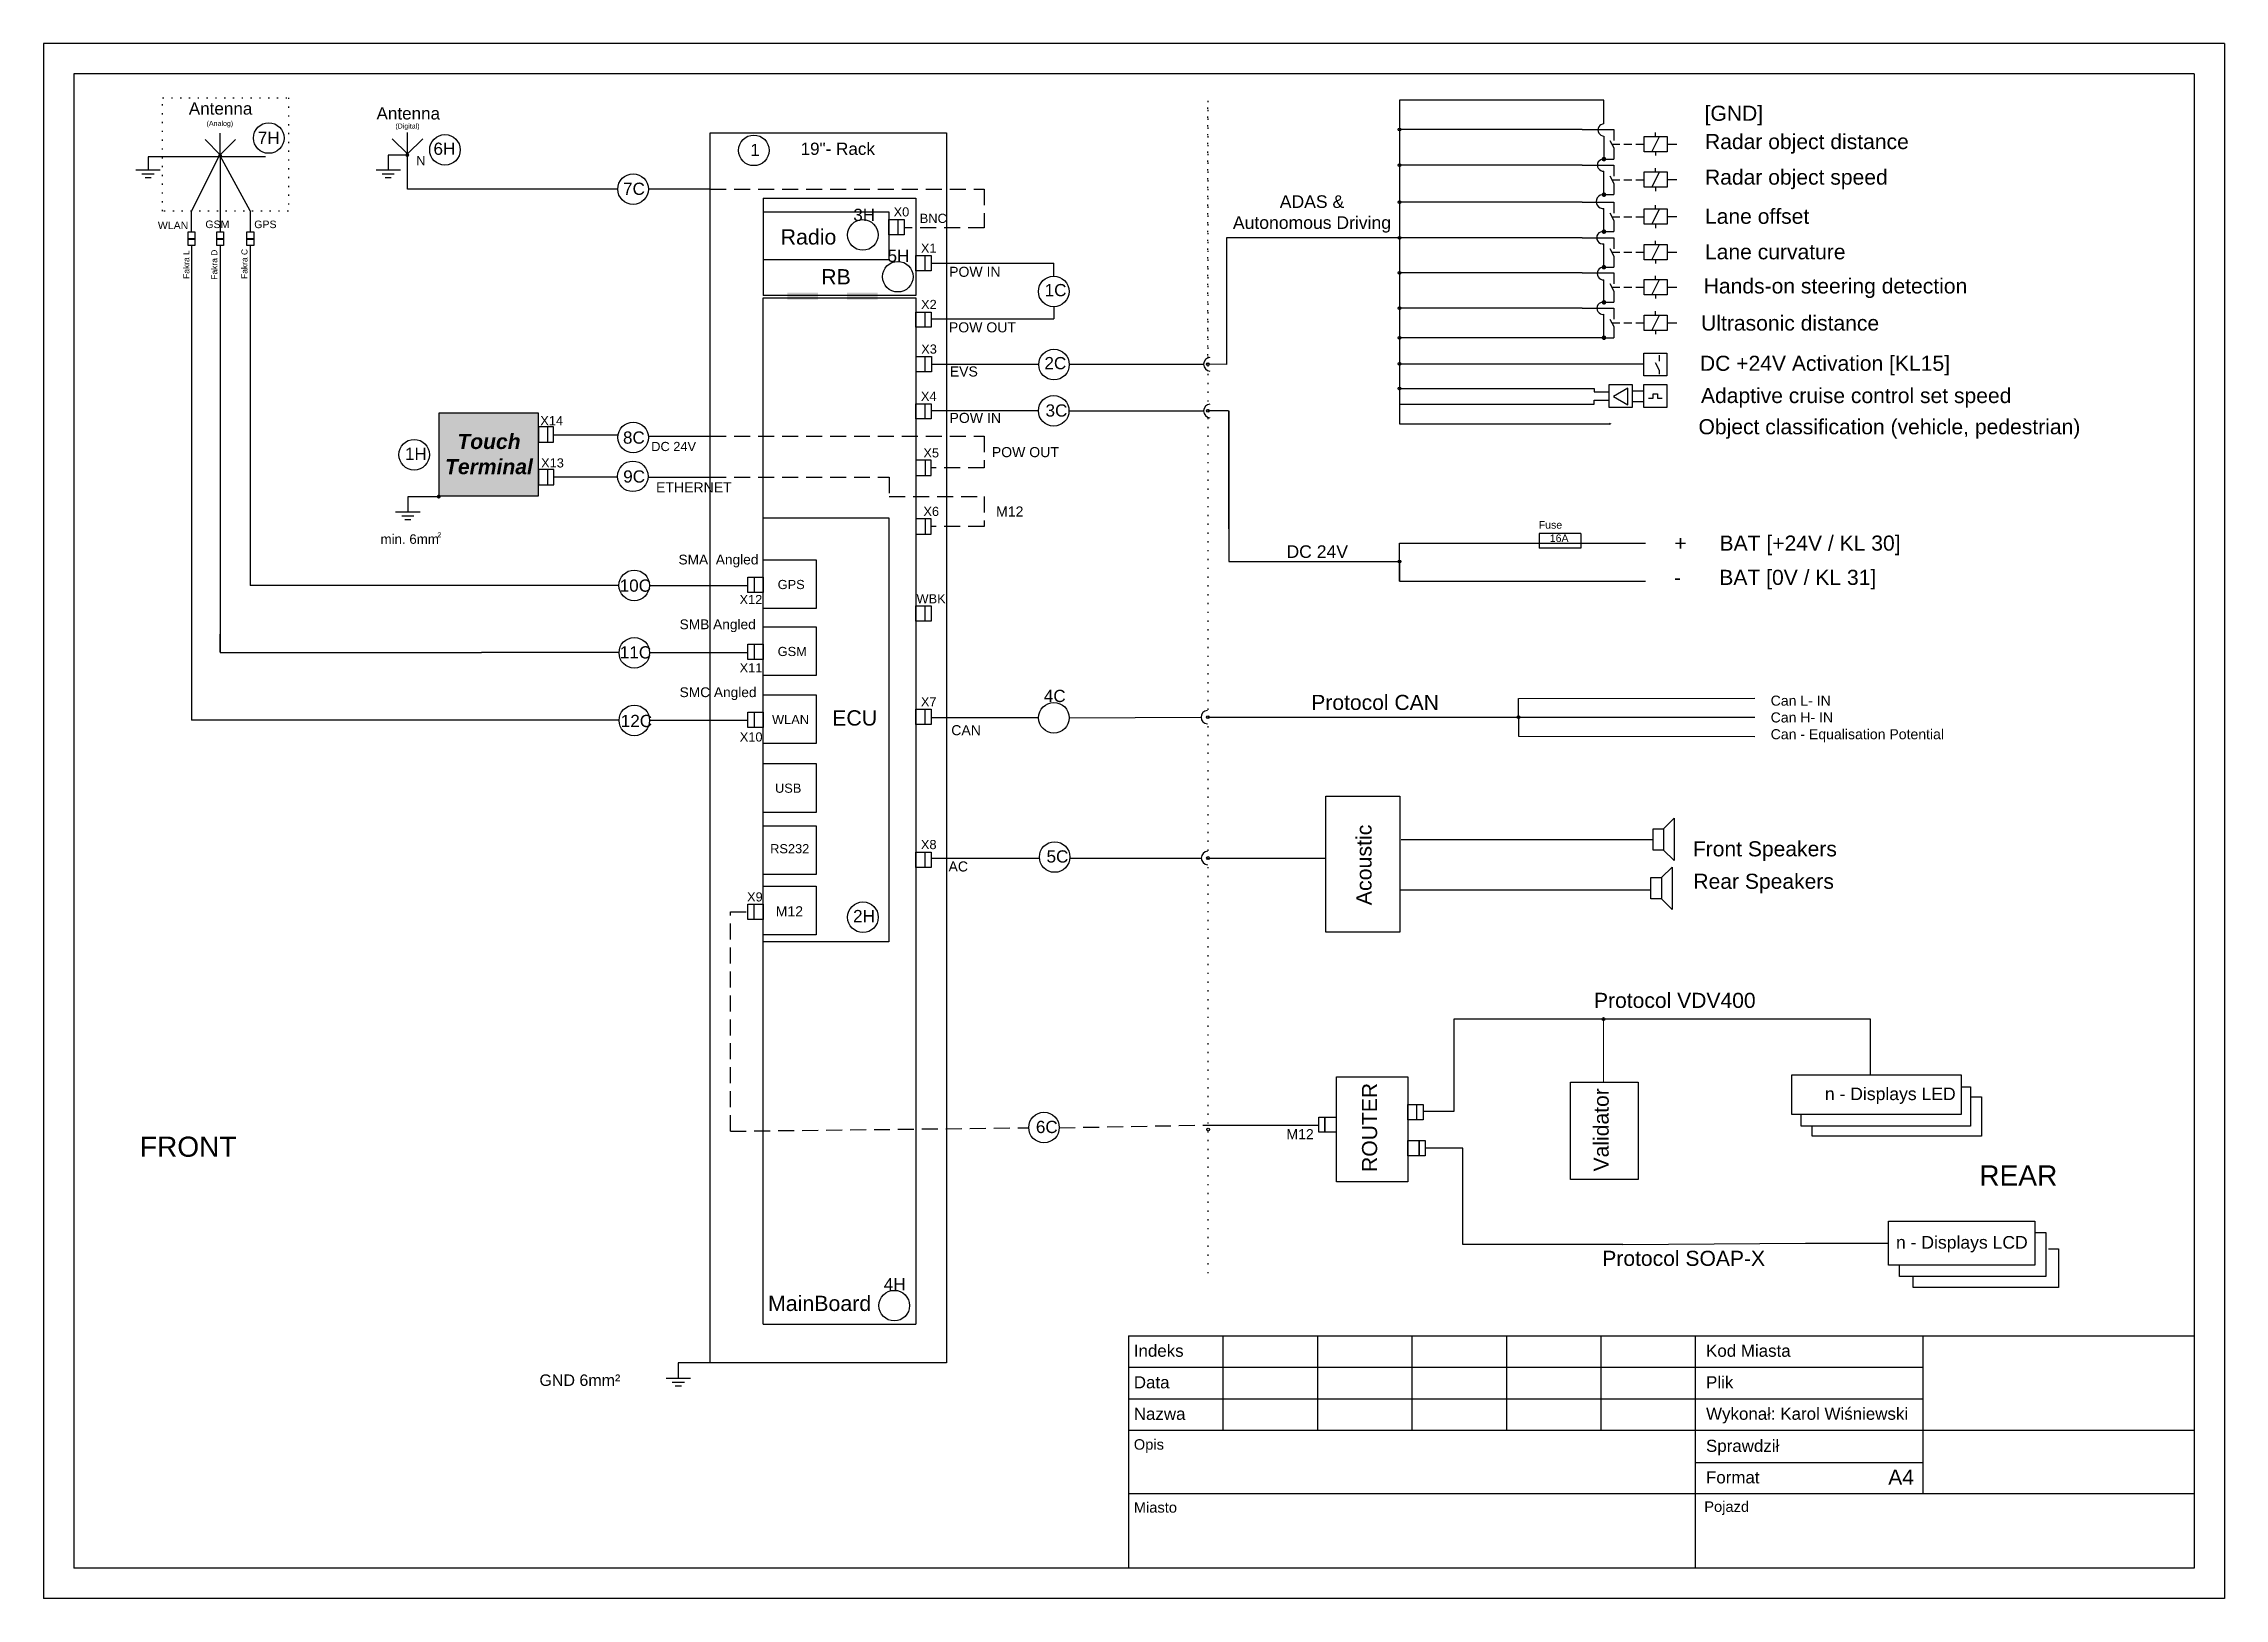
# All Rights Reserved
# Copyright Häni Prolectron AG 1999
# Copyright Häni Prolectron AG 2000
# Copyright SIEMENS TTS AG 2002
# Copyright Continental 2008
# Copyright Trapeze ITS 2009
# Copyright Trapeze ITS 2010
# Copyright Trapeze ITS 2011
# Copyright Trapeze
# Model space of a CAD drawing. Extents: x -194 to 239, y -574 to -265.
import ezdxf
from ezdxf.enums import TextEntityAlignment as Align

# ---------------------------------------------------------------- set-up
doc = ezdxf.new("R2010")
doc.units = 0
doc.header["$LTSCALE"] = 0.5
doc.linetypes.add('ACAD_ISO07W100', pattern=[3.5, 0.5, -3])
doc.linetypes.add('STRICHLINIE2', pattern=[9.525, 6.35, -3.175])
doc.layers.get('0').update_dxf_attribs({"linetype": 'CONTINUOUS'})
for name, color, linetype in [('BEMASSUNG', 7, 'CONTINUOUS'), ('ET_1_7_050', 7, 'CONTINUOUS'), ('TEXT', 7, 'CONTINUOUS')]:
    doc.layers.add(name, color=color, linetype=linetype)
doc.styles.get("Standard").update_dxf_attribs({"font": 'arial.ttf', "height": 3})

# ---------------------------------------------------------------- blocks, each defined once
blk = doc.blocks.new('Test2012')
at = {"color": 7, "linetype": 'Continuous'}
for p, q in [((5.88, -6.79), (217.79, -6.79)), ((5.88, -6.79), (5.88, -52.97)), ((24.66, -6.79), (24.66, -25.57)), ((43.45, -6.79), (43.45, -25.57)), ((62.23, -6.79), (62.23, -25.57)), ((81.01, -6.79), (81.01, -25.57)), ((99.8, -6.79), (99.8, -25.57)), ((163.87, -38.1), (163.87, -6.79)), ((5.88, -13.05), (163.87, -13.05)), ((5.88, -19.31), (163.87, -19.31)), ((5.88, -25.57), (217.79, -25.57)), ((5.88, -38.1), (217.79, -38.1))]:
    blk.add_line(p, q, dxfattribs=at)
at = {"color": 7}
for p, q in [((118.58, -6.79), (118.58, -52.97)), ((118.63, -31.95), (163.87, -31.95))]:
    blk.add_line(p, q, dxfattribs=at)
at = {"layer": 'BEMASSUNG', "color": 7, "linetype": 'Continuous'}
for s, height, p in [('Indeks', 2.407, (6.93, -10.96)), ('Kod Miasta', 2.407, (120.73, -10.96)), ('Data', 2.407, (6.93, -17.23)), ('Plik', 2.407, (120.73, -17.22)), ('Nazwa', 2.407, (6.93, -23.49)), ('Wykonał: Karol Wiśniewski', 2.4075, (120.73, -23.48)), ('Opis', 2.087, (6.93, -29.42)), ('Sprawdził', 2.407, (120.71, -29.85)), ('Format', 2.407, (120.71, -36.12)), ('Miasto', 2.087, (6.93, -41.94)), ('Pojazd', 2.087, (120.37, -41.78))]:
    blk.add_text(s, height=height, dxfattribs=at).set_placement(p)
blk = doc.blocks.new('ETAC039W')
at = {"layer": 'ET_1_7_050', "const_width": 0.625}
blk.add_lwpolyline([(-0.3125, 0, 1), (0.3125, 0, 1)], format="xyb", close=True, dxfattribs=at)

msp = doc.modelspace()

# ---------------------------------------------------------------- hatches: boundary and pattern name
h = msp.add_hatch()
h.set_pattern_fill('ANGLE', color=4)
h.set_pattern_definition([(0, (33.705, 60.054), (0, 6.985), [5.08, -1.905]), (90, (33.705, 60.054), (-6.985, 4e-16), [5.08, -1.905])])
h.paths.add_polyline_path([(75.09, -310.15, 1), (75.65, -310.15, 1)])
h = msp.add_hatch(color=256)
h.paths.add_polyline_path([(-46.38, -314.09), (-40.27, -314.09), (-40.27, -315.48), (-46.38, -315.48)])
h.paths.add_polyline_path([(-34.53, -314.09), (-28.42, -314.09), (-28.42, -315.48), (-34.53, -315.48)])
at = {"linetype": 'ByBlock'}
h = msp.add_hatch(color=4, dxfattribs=at)
h.dxf.hatch_style = 1
h.set_gradient(color1=(0, 255, 255), color2=(0, 255, 255), tint=1)
h.paths.add_polyline_path([(117.06, -339.94), (117.06, -340.43), (117.55, -340.18)])
at = {"layer": 'TEXT', "linetype": 'ByBlock'}
h = msp.add_hatch(color=256, dxfattribs=at)
h.dxf.hatch_style = 1
h.set_gradient(color1=(76, 153, 133), tint=1)
h.paths.add_polyline_path([(-115.67, -354.47), (-95.87, -354.47), (-95.87, -343.8), (-95.88, -343.8), (-95.88, -340.76), (-95.87, -338.05), (-115.67, -338.05)])

# ---------------------------------------------------------------- linework, layer by layer
for p, q in [((239.39, -264.62), (-194.26, -264.62)), ((-194.26, -264.62), (-194.26, -573.62)), ((239.39, -264.62), (239.39, -573.62)), ((-188.26, -270.62), (-188.26, -567.62)), ((233.39, -270.62), (-188.26, -270.62)), ((233.39, -270.62), (233.39, -567.62)), ((-121.88, -286.55), (-124.92, -283.51)), ((-121.88, -286.55), (-121.88, -282.3)), ((-118.85, -283.51), (-121.88, -286.55)), ((-61.68, -282.34), (-14.73, -282.34)), ((-153.17, -297.88), (-159.17, -286.89)), ((-159.13, -287.07), (-159.13, -302.03)), ((-123.3, -289.79), (-128.16, -289.79)), ((-121.94, -286.76), (-125.73, -286.76)), ((-125.73, -286.76), (-125.73, -289.79)), ((-121.88, -293.54), (-121.88, -286.95)), ((-124.52, -290.55), (-126.95, -290.55)), ((-125.12, -291.31), (-126.34, -291.31)), ((-80.07, -293.54), (-121.88, -293.54)), ((-61.68, -293.52), (-74, -293.52)), ((-164.86, -302.03), (-164.86, -297.93)), ((-153.17, -297.88), (-153.17, -302.03)), ((-51.15, -295.31), (-51.15, -314.66)), ((-51.15, -298.07), (-26.18, -298.07)), ((-26.18, -298.07), (-26.18, -307.58)), ((-164.82, -304.71), (-164.82, -335.07)), ((-159.14, -304.71), (-159.13, -324.19)), ((-153.17, -304.71), (-153.17, -317.38)), ((-26.18, -307.58), (-51.15, -307.58)), ((-17.76, -308.27), (6.61, -308.27)), ((6.61, -310.83), (6.61, -308.27)), ((-153.17, -316.65), (-153.17, -332.7)), ((-17.76, -319.34), (6.61, -319.34)), ((6.61, -316.91), (6.61, -319.34)), ((-159.13, -324.19), (-159.13, -385.6)), ((-153.17, -328.21), (-153.17, -372.29)), ((-17.72, -328.34), (-2.97, -328.34)), ((-14.68, -328.34), (3.64, -328.34)), ((9.71, -328.34), (36.42, -328.34)), ((-164.82, -335.07), (-164.82, -399.1)), ((3.6, -337.62), (-17.76, -337.62)), ((9.67, -337.62), (36.42, -337.62)), ((-80.02, -342.44), (-92.83, -342.44)), ((-80.11, -350.81), (-92.83, -350.81)), ((-74.06, -350.81), (-61.68, -350.81)), ((-51.15, -358.86), (-26.17, -358.86)), ((-26.17, -358.86), (-26.17, -443.14)), ((-51.15, -367.2), (-40.64, -367.2)), ((-40.64, -367.2), (-40.64, -376.89)), ((-79.85, -372.29), (-153.17, -372.29)), ((-73.78, -372.3), (-54.2, -372.3)), ((-40.64, -376.89), (-51.15, -376.89)), ((-51.15, -380.51), (-40.64, -380.51)), ((-40.64, -380.51), (-40.64, -390.19)), ((-159.13, -385.59), (-159.13, -381.96)), ((-159.13, -381.96), (-159.13, -382.23)), ((-159.13, -382.23), (-159.13, -383.24)), ((-73.77, -385.6), (-54.22, -385.6)), ((-40.64, -390.19), (-51.15, -390.19)), ((-51.15, -394.03), (-40.64, -394.03)), ((-40.64, -394.03), (-40.64, -403.72)), ((-73.75, -399.1), (-54.2, -399.1)), ((-40.64, -403.72), (-51.15, -403.72)), ((-51.12, -407.71), (-40.61, -407.71)), ((-40.61, -407.71), (-40.61, -417.4)), ((-51.15, -420.06), (-40.64, -420.06)), ((-40.61, -417.4), (-51.12, -417.4)), ((-40.64, -420.06), (-40.64, -429.74)), ((-17.76, -426.49), (3.81, -426.49)), ((9.8, -426.48), (35.94, -426.48)), ((-40.64, -429.74), (-51.15, -429.74)), ((-51.15, -432.08), (-40.64, -432.08)), ((-40.64, -432.08), (-40.64, -441.77)), ((-40.64, -441.77), (-51.15, -441.77)), ((-26.17, -443.14), (-51.15, -443.14)), ((233.39, -567.62), (-188.26, -567.62)), ((239.39, -573.62), (-194.26, -573.62))]:
    msp.add_line(p, q)
at = {"color": 4}
for p, q in [((75.37, -275.85), (75.37, -340.19)), ((116.02, -275.85), (75.37, -275.85)), ((111.7, -281.71), (75.37, -281.71)), ((111.7, -281.71), (117.96, -281.71)), ((117.96, -281.71), (117.96, -283.89)), ((117.21, -283.84), (117.96, -285.36)), ((117.96, -285.39), (117.96, -287.57)), ((125.54, -286.1), (127.05, -283.08)), ((126.29, -283.07), (126.29, -282.31)), ((126.29, -286.1), (126.29, -286.86)), ((128.56, -284.58), (130.51, -284.58)), ((111.7, -288.77), (75.37, -288.77)), ((111.7, -288.77), (117.96, -288.77)), ((116.02, -287.57), (117.96, -287.57)), ((116.02, -294.63), (116.02, -289.97)), ((117.96, -288.77), (117.96, -290.96)), ((125.54, -293.17), (127.05, -290.15)), ((126.29, -290.14), (126.29, -289.38)), ((116.02, -294.63), (117.96, -294.63)), ((117.21, -290.91), (117.96, -292.43)), ((117.96, -292.46), (117.96, -294.63)), ((126.29, -293.17), (126.29, -293.93)), ((128.56, -291.65), (130.51, -291.65)), ((111.7, -296.12), (75.37, -296.12)), ((111.7, -296.12), (117.96, -296.12)), ((116.02, -301.98), (116.02, -297.38)), ((117.21, -298.26), (117.96, -299.77)), ((117.96, -296.12), (117.96, -298.3)), ((125.54, -300.51), (127.05, -297.5)), ((126.29, -297.48), (126.29, -296.73)), ((128.56, -299), (130.51, -299)), ((40.93, -303.47), (40.93, -328.37)), ((111.7, -303.19), (75.37, -303.19)), ((111.7, -303.19), (117.96, -303.19)), ((116.02, -301.98), (117.96, -301.98)), ((117.96, -299.8), (117.96, -301.98)), ((117.96, -303.19), (117.96, -305.37)), ((126.29, -300.51), (126.29, -301.27)), ((116.02, -309.05), (116.02, -304.4)), ((117.21, -305.32), (117.96, -306.84)), ((117.96, -306.87), (117.96, -309.05)), ((125.54, -307.58), (127.05, -304.56)), ((126.29, -304.55), (126.29, -303.79)), ((126.29, -307.58), (126.29, -308.34)), ((128.56, -306.06), (130.51, -306.06)), ((111.7, -310.15), (75.37, -310.15)), ((111.7, -310.15), (117.96, -310.15)), ((116.02, -309.05), (117.96, -309.05)), ((116.02, -316.03), (116.02, -311.56)), ((117.96, -310.15), (117.96, -312.33)), ((125.54, -314.54), (127.05, -311.52)), ((126.29, -311.51), (126.29, -310.75)), ((116.02, -316.01), (117.96, -316.01)), ((117.21, -312.28), (117.96, -313.8)), ((117.96, -313.83), (117.96, -316.01)), ((126.29, -314.54), (126.29, -315.3)), ((128.56, -313.02), (130.51, -313.02)), ((111.7, -317.21), (75.37, -317.21)), ((111.7, -317.21), (117.96, -317.21)), ((116.02, -323.07), (116.02, -318.41)), ((117.21, -319.35), (117.96, -320.87)), ((117.96, -317.21), (117.96, -319.4)), ((117.96, -320.89), (117.96, -323.07)), ((125.54, -321.61), (127.05, -318.59)), ((126.29, -318.58), (126.29, -317.82)), ((128.56, -320.11), (130.51, -320.11)), ((116.02, -323.07), (75.37, -323.07)), ((116.02, -323.07), (117.96, -323.07)), ((126.29, -321.61), (126.29, -322.37)), ((40.93, -328.37), (37.55, -328.34)), ((75.37, -328.24), (123.95, -328.24)), ((126.22, -328.01), (126.98, -329.53)), ((126.98, -329.53), (126.98, -330.29)), ((127.01, -326.52), (127.01, -327.71)), ((75.37, -333.19), (114.05, -333.19)), ((121.63, -333.64), (123.96, -333.64)), ((41.39, -337.62), (37.27, -337.62)), ((75.37, -336.25), (114.05, -336.25)), ((114.05, -335.48), (117.07, -335.48)), ((121.63, -335.73), (123.96, -335.73)), ((124.87, -335.11), (125.79, -335.11)), ((125.79, -334.2), (126.7, -334.2)), ((125.79, -335.11), (125.79, -334.2)), ((126.7, -334.2), (126.7, -335.11)), ((126.7, -335.11), (127.61, -335.11)), ((75.36, -363.93), (124.25, -363.93)), ((111.45, -361.96), (103.12, -361.96)), ((103.12, -361.96), (103.12, -363.44)), ((103.12, -363.44), (103.12, -364.91)), ((111.45, -361.96), (111.45, -363.44)), ((111.45, -363.44), (111.45, -364.91)), ((111.45, -364.91), (103.12, -364.91)), ((75.36, -371.46), (124.25, -371.46)), ((37.27, -398.49), (99.01, -398.49)), ((99.01, -398.49), (146, -398.49)), ((127.88, -420.69), (129.98, -418.58)), ((129.98, -418.58), (129.98, -427)), ((75.68, -422.81), (99.78, -422.81)), ((99.78, -422.81), (125.75, -422.81)), ((129.98, -427), (127.88, -424.89)), ((37.38, -426.48), (60.72, -426.48)), ((127.45, -430.38), (129.56, -428.27)), ((129.56, -428.27), (129.56, -436.68)), ((75.4, -432.83), (125.34, -432.83)), ((129.56, -436.68), (127.45, -434.58)), ((136.71, -458.48), (119.93, -458.48)), ((169.04, -458.48), (136.71, -458.48)), ((169.04, -469.65), (169.04, -458.48)), ((37.27, -479.54), (59.29, -479.54)), ((119.77, -503.26), (156.13, -503.04))]:
    msp.add_line(p, q, dxfattribs=at)
at = {"color": 4, "linetype": 'ByBlock'}
for p, q in [((116.02, -280.57), (116.02, -275.85)), ((116.02, -287.34), (116.02, -287.34))]:
    msp.add_line(p, q, dxfattribs=at)
at = {"color": 7}
for p, q in [((-159.12, -286.69), (-162.16, -283.65)), ((-159.12, -286.69), (-159.12, -282.44)), ((-156.09, -283.65), (-159.12, -286.69)), ((-61.68, -526.83), (-61.68, -282.34)), ((-14.72, -282.34), (-14.72, -526.83)), ((-171.06, -289.77), (-175.91, -289.77)), ((-172.27, -290.53), (-174.7, -290.53)), ((-150.16, -287.14), (-173.48, -287.14)), ((-173.48, -287.14), (-173.48, -289.77)), ((-172.88, -291.28), (-174.09, -291.28)), ((-51.15, -295.31), (-20.79, -295.31)), ((-20.79, -295.31), (-20.79, -314.66)), ((-165.54, -303.37), (-164.17, -303.37)), ((-165.54, -303.48), (-164.17, -303.48)), ((-159.83, -303.37), (-158.46, -303.37)), ((-159.83, -303.48), (-158.46, -303.48)), ((-153.85, -303.37), (-152.48, -303.37)), ((-153.85, -303.48), (-152.48, -303.48)), ((-20.79, -314.66), (-51.15, -314.66)), ((-51.15, -519.12), (-51.15, -315.11)), ((-51.15, -315.11), (-20.79, -315.11)), ((-20.79, -315.11), (-20.79, -519.12)), ((-51.15, -454.95), (-51.15, -333.72)), ((-20.79, -333.72), (-20.79, -454.95)), ((-73.94, -342.62), (-61.68, -342.62)), ((-121.83, -354.66), (-121.83, -357.7)), ((-115.76, -354.66), (-121.83, -354.66)), ((-124.26, -357.7), (-119.4, -357.7)), ((-123.04, -358.45), (-120.61, -358.45)), ((-122.43, -359.21), (-121.22, -359.21)), ((-79.82, -385.6), (-107.16, -385.6)), ((-79.82, -399.1), (-164.82, -399.1)), ((-51.15, -519.12), (-20.79, -519.12)), ((-68.05, -526.83), (-68.05, -529.87)), ((-61.68, -526.83), (-68.05, -526.83)), ((-14.72, -526.83), (-61.68, -526.83)), ((-70.48, -529.87), (-65.62, -529.87)), ((-69.26, -530.63), (-66.83, -530.63)), ((-68.66, -531.39), (-67.44, -531.39))]:
    msp.add_line(p, q, dxfattribs=at)
at = {"color": 4, "linetype": 'STRICHLINIE2', "ltscale": 0.5}
for p, q in [((117.58, -284.6), (124.01, -284.6)), ((117.58, -291.67), (124.01, -291.67)), ((117.58, -299.02), (124.01, -299.02)), ((117.58, -306.08), (124.01, -306.08)), ((117.58, -313.04), (124.01, -313.04)), ((117.58, -320.11), (124.01, -320.11))]:
    msp.add_line(p, q, dxfattribs=at)
at = {"color": 4, "lineweight": 5}
msp.add_line((115.95, -458.48), (115.95, -471.03), dxfattribs=at)
at = {"linetype": 'ACAD_ISO07W100'}
msp.add_lwpolyline([(-170.61, -275.37), (-145.58, -275.37), (-145.58, -297.93), (-170.61, -297.93)], close=True, dxfattribs=at)
msp.add_lwpolyline([(37.27, -328.34), (37.27, -276.02), (37.27, -510.51)], dxfattribs=at)
at = {"color": 4, "linetype": 'ByBlock'}
for points in [[(116.02, -282.98), (116.02, -287.11)], [(75.37, -303.19), (40.93, -303.19), (40.93, -303.47)], [(75.37, -340.19), (117.06, -340.19)]]:
    msp.add_lwpolyline(points, dxfattribs=at)
at = {"color": 4}
for points in [[(124.01, -283.06), (128.56, -283.06), (128.56, -286.1), (124.01, -286.1)], [(124.01, -290.13), (128.56, -290.13), (128.56, -293.17), (124.01, -293.17)], [(124.01, -297.48), (128.56, -297.48), (128.56, -300.51), (124.01, -300.51)], [(124.01, -304.54), (128.56, -304.54), (128.56, -307.58), (124.01, -307.58)], [(124.01, -311.5), (128.56, -311.5), (128.56, -314.54), (124.01, -314.54)], [(124.01, -318.57), (128.56, -318.57), (128.56, -321.61), (124.01, -321.61)], [(123.95, -326.11), (128.5, -326.11), (128.5, -330.67), (123.95, -330.67)], [(117.07, -332.38), (121.63, -332.38), (121.63, -336.94), (117.07, -336.94)], [(120.77, -333.08), (117.91, -334.73), (120.77, -336.38)], [(123.96, -332.38), (128.52, -332.38), (128.52, -336.94), (123.96, -336.94)], [(60.72, -414.19), (75.41, -414.19), (75.41, -441.21), (60.72, -441.21)], [(125.78, -420.69), (127.88, -420.69), (127.88, -424.89), (125.78, -424.89)], [(125.35, -430.38), (127.45, -430.38), (127.45, -434.58), (125.35, -434.58)], [(62.86, -469.97), (77.02, -469.97), (77.02, -490.81), (62.86, -490.81)], [(153.4, -469.6), (187.06, -469.6), (187.06, -477.42), (153.4, -477.42)], [(77.02, -475.49), (80.05, -475.49), (80.05, -478.53), (77.02, -478.53)], [(80.05, -478.53), (78.84, -478.53), (78.84, -475.49), (80.05, -475.49)], [(59.29, -477.95), (60.51, -477.95), (60.51, -480.99), (59.29, -480.99)], [(62.75, -480.99), (60.51, -480.99), (60.51, -477.95), (62.75, -477.95)], [(77.02, -482.6), (79.26, -482.6), (79.26, -485.64), (77.02, -485.64)], [(80.48, -485.64), (79.26, -485.64), (79.26, -482.6), (80.48, -482.6)], [(172.57, -498.67), (201.68, -498.67), (201.68, -507.41), (172.57, -507.41)]]:
    msp.add_lwpolyline(points, close=True, dxfattribs=at)
for points in [[(-159.36, -286.87), (-164.86, -297.93)], [(-159.13, -385.6), (-107.16, -385.6)], [(3.6, -398.61), (-17.76, -398.61)], [(9.67, -398.61), (35.92, -398.49)]]:
    msp.add_lwpolyline(points)
at = {"linetype": 'STRICHLINIE2'}
for points in [[(-61.68, -293.52), (-7.24, -293.52), (-7.24, -301.23), (-23.14, -301.23)], [(-61.68, -342.62), (-7.24, -342.62), (-7.24, -348.93), (-17.76, -348.93)], [(-61.68, -350.81), (-26.11, -350.81), (-26.11, -354.63), (-7.24, -354.63), (-7.24, -360.58), (-17.76, -360.58)]]:
    msp.add_lwpolyline(points, dxfattribs=at)
for points in [[(-165.54, -302.03), (-164.17, -302.03), (-164.17, -304.71), (-165.54, -304.71)], [(-159.83, -302.03), (-158.46, -302.03), (-158.46, -304.71), (-159.83, -304.71)], [(-153.85, -302.03), (-152.48, -302.03), (-152.48, -304.71), (-153.85, -304.71)], [(-20.76, -326.83), (-17.72, -326.83), (-17.72, -329.86), (-20.76, -329.86)], [(-17.72, -329.86), (-18.94, -329.86), (-18.94, -326.83), (-17.72, -326.83)], [(-20.79, -336.18), (-17.76, -336.18), (-17.76, -339.22), (-20.79, -339.22)], [(-17.76, -339.22), (-18.97, -339.22), (-18.97, -336.18), (-17.76, -336.18)], [(-20.79, -376.33), (-17.76, -376.33), (-17.76, -379.37), (-20.79, -379.37)], [(-17.76, -379.37), (-18.97, -379.37), (-18.97, -376.33), (-17.76, -376.33)], [(-20.79, -396.9), (-17.76, -396.9), (-17.76, -399.93), (-20.79, -399.93)], [(-17.76, -399.93), (-18.97, -399.93), (-18.97, -396.9), (-17.76, -396.9)], [(-20.79, -425.29), (-17.76, -425.29), (-17.76, -428.33), (-20.79, -428.33)], [(-17.76, -428.33), (-18.97, -428.33), (-18.97, -425.29), (-17.76, -425.29)]]:
    msp.add_lwpolyline(points, close=True)
at = {"color": 7}
for points in [[(-26.18, -299.57), (-23.14, -299.57), (-23.14, -302.61), (-26.18, -302.61)], [(-23.14, -302.61), (-24.35, -302.61), (-24.35, -299.57), (-23.14, -299.57)], [(-20.79, -306.75), (-17.76, -306.75), (-17.76, -309.79), (-20.79, -309.79)], [(-17.76, -309.79), (-18.97, -309.79), (-18.97, -306.75), (-17.76, -306.75)], [(-20.79, -317.96), (-17.76, -317.96), (-17.76, -320.99), (-20.79, -320.99)], [(-17.76, -320.99), (-18.97, -320.99), (-18.97, -317.96), (-17.76, -317.96)], [(-95.88, -343.8), (-92.84, -343.8), (-92.84, -340.76), (-95.88, -340.76)], [(-92.84, -340.76), (-94.06, -340.76), (-94.06, -343.8), (-92.84, -343.8)], [(-95.86, -352.31), (-92.83, -352.31), (-92.83, -349.27), (-95.86, -349.27)], [(-92.83, -349.27), (-94.04, -349.27), (-94.04, -352.31), (-92.83, -352.31)], [(-17.76, -347.42), (-20.79, -347.42), (-20.79, -350.45), (-17.76, -350.45)], [(-18.97, -350.45), (-17.76, -350.45), (-17.76, -347.42), (-18.97, -347.42)], [(-17.76, -359.06), (-20.79, -359.06), (-20.79, -362.09), (-17.76, -362.09)], [(-18.97, -362.09), (-17.76, -362.09), (-17.76, -359.06), (-18.97, -359.06)], [(-54.19, -370.67), (-52.97, -370.67), (-52.97, -373.71), (-54.19, -373.71)], [(-51.15, -373.71), (-54.19, -373.71), (-54.19, -370.67), (-51.15, -370.67)], [(-54.19, -383.98), (-52.97, -383.98), (-52.97, -387.01), (-54.19, -387.01)], [(-51.15, -387.01), (-54.19, -387.01), (-54.19, -383.98), (-51.15, -383.98)], [(-54.19, -397.48), (-52.98, -397.48), (-52.98, -400.51), (-54.19, -400.51)], [(-51.16, -400.51), (-54.19, -400.51), (-54.19, -397.48), (-51.16, -397.48)], [(-54.21, -435.65), (-53, -435.65), (-53, -438.68), (-54.21, -438.68)], [(-51.17, -438.68), (-54.21, -438.68), (-54.21, -435.65), (-51.17, -435.65)]]:
    msp.add_lwpolyline(points, close=True, dxfattribs=at)
at = {"color": 4}
for points in [[(114.05, -333.19), (114.05, -333.85), (117.07, -333.85)], [(41.41, -361.07), (41.42, -337.62), (41.42, -367.54), (60.91, -367.54)], [(114.05, -336.25), (114.05, -335.48)], [(60.91, -367.54), (75.36, -367.54), (75.36, -371.46), (75.36, -363.93)], [(99.01, -398.49), (99.01, -394.74), (146.03, -394.73)], [(99.01, -398.49), (99.01, -402.28), (146, -402.32)], [(119.93, -458.48), (86.19, -458.48), (86.19, -464.93)], [(86.19, -464.93), (86.19, -476.85), (80.05, -476.85)], [(187.06, -471.96), (188.88, -471.96), (188.88, -479.79), (155.22, -479.79), (155.22, -477.42)], [(188.88, -473.97), (191.07, -473.97), (191.07, -481.79), (157.4, -481.79), (157.4, -479.79)], [(87.98, -495), (87.98, -484.12), (80.48, -484.12)], [(119.77, -503.26), (87.98, -503.26), (87.98, -495)], [(201.68, -500.89), (203.92, -500.89), (203.92, -509.68), (174.79, -509.68), (174.79, -507.41)], [(156.13, -503.04), (172.57, -503.04)], [(204.42, -504.12), (206.38, -504.12), (206.38, -511.85), (177.53, -511.85), (177.53, -509.68)]]:
    msp.add_lwpolyline(points, dxfattribs=at)
at = {"linetype": 'ByBlock'}
msp.add_lwpolyline([(-95.87, -338.05), (-115.67, -338.05), (-115.67, -354.47), (-95.87, -354.47)], close=True, dxfattribs=at)
at = {"color": 4, "linetype": 'STRICHLINIE2'}
for points in [[(-57.7, -480.77), (-57.7, -437.17), (-54.21, -437.17)], [(-57.7, -480.77), (1.63, -480.09), (1.63, -480.09), (1.63, -480.09)], [(7.7, -480.09), (37.27, -479.54), (37.27, -479.54), (37.27, -479.54)]]:
    msp.add_lwpolyline(points, dxfattribs=at)
at = {"color": 4, "linetype": 'ByBlock'}
msp.add_lwpolyline([(109.36, -471.03), (122.81, -471.03), (122.81, -490.34), (109.36, -490.34)], close=True, dxfattribs=at)
at = {"ltscale": 0.5}
for centre in [(-149.49, -283.38), (-114.45, -285.74), (6.66, -328.41), (6.6, -337.59), (6.64, -398.61), (6.79, -426.28), (4.67, -480.05)]:
    msp.add_circle(centre, 3.04, dxfattribs=at)
at = {"color": 5}
msp.add_circle((75.36, -281.69), 0.277, dxfattribs=at)
at = {"color": 7}
for centre in [(-53.02, -285.83), (-77.04, -293.53), (-31.35, -302.64), (-24.4, -310.94), (-77.03, -342.89), (-120.57, -346.32), (-76.81, -372.29), (-76.79, -385.69), (-76.79, -399.12), (-25.1, -515.44)]:
    msp.add_circle(centre, 3.04, dxfattribs=at)
at = {"color": 4}
for centre in [(75.37, -288.77), (75.37, -296.12), (75.37, -303.19), (75.37, -310.15), (75.37, -317.21), (75.37, -323.07), (75.37, -328.24), (75.37, -333.19), (75.36, -367.54), (99.01, -398.49), (115.95, -458.48)]:
    msp.add_circle(centre, 0.277, dxfattribs=at)
for centre, radius in [((6.61, -313.87), 3.04), ((37.27, -328.34), 0.277), ((37.27, -337.62), 0.277), ((-77.09, -350.62), 3.04), ((37.27, -398.49), 0.277), ((37.29, -426.48), 0.277), ((-31.33, -438.25), 3.04), ((37.31, -480.42), 0.277)]:
    msp.add_circle(centre, radius)
for centre, radius, start, end in [((116.02, -281.78), 1.21, 89.8132, 270.1868), ((115.93, -288.77), 1.21, 85.4981, 274.5019), ((115.87, -296.01), 1.38, 83.5758, 276.4242), ((115.81, -303.19), 1.23, 80.1912, 279.8088), ((115.96, -310.31), 1.26, 87.0396, 272.9604), ((115.82, -317.22), 1.21, 80.1137, 279.8863)]:
    msp.add_arc(centre, radius, start, end, dxfattribs=at)
for centre in [(37.77, -328.34), (37.77, -337.62), (37.27, -398.49), (37.29, -426.48)]:
    msp.add_arc(centre, 1.35, 94.0499, 265.9501)

# ---------------------------------------------------------------- block references
at = {"color": 7, "xscale": -0.6072000000000317, "yscale": 0.6072000000000344, "zscale": 0.6072, "rotation": 82.14080847511278}
for p in [(-159.17, -286.89), (-115.69, -354.65)]:
    msp.add_blockref('ETAC039W', p, dxfattribs=at)
at = {"xscale": -0.6072000000000317, "yscale": 0.6072000000000344, "zscale": 0.6072, "rotation": 82.14080847511278}
msp.add_blockref('ETAC039W', (-121.94, -286.76), dxfattribs=at)
at = {"color": 4, "linetype": 'Continuous'}
for p, xscale, yscale, zscale in [((116.02, -287.57), 0.7271144174862344, 0.7271144174862344, 0.7271144174862344), ((116.02, -294.63), 0.7271144174862344, 0.7271144174862344, 0.7271144174862344), ((116.02, -301.98), 0.7271144174862344, 0.7271144174862344, 0.7271144174862344), ((116.02, -301.98), 0.2933495701517099, 0.2933495701517099, 0.2933495701517099), ((116.02, -309.05), 0.7271144174862344, 0.7271144174862344, 0.7271144174862344), ((116.02, -309.05), 0.2933495701517099, 0.2933495701517099, 0.2933495701517099), ((116.02, -316.03), 0.7271144174862344, 0.7271144174862344, 0.7271144174862344), ((116.02, -316.01), 0.2933495701517099, 0.2933495701517099, 0.2933495701517099), ((116.02, -323.07), 0.7271144174862344, 0.7271144174862344, 0.7271144174862344), ((116.02, -323.07), 0.2933495701517099, 0.2933495701517099, 0.2933495701517099)]:
    msp.add_blockref('ETAC039W', p, dxfattribs=dict(at, xscale=xscale, yscale=yscale, zscale=zscale))
ref = msp.add_blockref('Test2012', (15.6, -514.65))
ref.add_attrib('BLATT', 'A4', dxfattribs={"color": 7, "linetype": 'Continuous', "height": 3}).set_placement((177.67, -551.03), align=Align.RIGHT)

# ---------------------------------------------------------------- texts
at = {"linetype": 'Continuous'}
for s, insert, char_height, width, attachment_point in [('\\pxqc;Antenna', (-159.07, -277.53), 2.4288, 13.0187, 5), ('\\pxt11;Antenna', (-121.74, -278.5), 2.4288, 12.9836, 5), ('\\pxqc;(Analog)', (-159.21, -280.63), 1, 13.0187, 5), ('\\pxqc;(Digital)', (-121.9, -281.15), 1, 13.0187, 5), ('N', (-120.16, -287.88), 1.82, 2.221, 4), ('BNC', (-20.03, -299.36), 1.822, 5.5791, 4), ('{\\C7;Radio}', (-42.16, -303.05), 3.036, 25.9506, 5), ('X3', (-18.19, -325.34), 1.822, 4.9371, 5), ('EVS', (-14.07, -329.79), 2, 8.0068, 4), ('X4', (-18.25, -334.71), 1.822, 4.9371, 5), ('POW IN', (-14.12, -339.02), 2, 11.2304, 4), ('X5', (-19.31, -345.96), 1.822, 4.9371, 4), ('X{\\C7;13}', (-95.33, -347.96), 1.822, 4.9371, 4), ('ETHERNET', (-64.95, -352.82), 2, 15.5333, 5), ('X6', (-19.31, -357.6), 1.822, 4.9371, 4), ('M12', (-2.14, -357.61), 2, 7.6672, 5), ('X12', (-53.61, -375.11), 1.822, 4.9371, 5), ('WBK', (-17.78, -374.95), 1.822, 4.9371, 5), ('X11', (-53.59, -388.67), 1.822, 4.9371, 5), ('X7', (-18.25, -395.42), 1.822, 4.9371, 5), ('X10', (-53.56, -402.43), 1.822, 4.9371, 5), ('CAN', (-13.77, -401.09), 2, 7.7598, 4), ('X8', (-18.25, -423.81), 1.822, 4.9371, 5), ('AC', (-14.32, -428.17), 2, 5.202, 4), ('X9', (-52.82, -434.22), 1.822, 4.9371, 5), ('M12', (-45.96, -437.06), 2, 5.9601, 5), ('\\pxt11;{\\fArial|b0|i0|c238|p34;FRONT}', (-165.5, -483.88), 4, 28.4756, 5), ('\\pxt11;{\\fArial|b0|i0|c238|p34;REAR}', (198.41, -489.57), 4, 28.4756, 5), ('{\\C7;MainBoard}', (-39.95, -515.01), 3.036, 33.7801, 5)]:
    msp.add_mtext(s, dxfattribs=dict(at, insert=insert, char_height=char_height, width=width, attachment_point=attachment_point))
at = {"color": 4, "linetype": 'Continuous'}
for s, insert, char_height, width, attachment_point in [('\\pxi-3,l4,t4;  [GND]', (130.7, -278.91), 3, 75.5356, 4), ('Radar object distance', (136.11, -284.53), 3, 75.5356, 4), ('Radar object speed', (136.11, -291.6), 3, 75.7447, 4), ('Lane offset', (136.11, -298.95), 3, 84.6524, 4), ('Lane curvature', (136.11, -306.01), 3, 30.3325, 4), ('Hands-on steering detection', (135.85, -313.23), 3, 54.6708, 4), ('Ultrasonic distance', (135.34, -320.17), 3, 36.5096, 4), (' DC +24V Activation [KL15]', (133.94, -328.6), 3, 85.7008, 4), ('Adaptive cruise control set speed', (135.31, -335.01), 3, 79.4663, 4), ('Object classification (vehicle, pedestrian)', (134.82, -341.21), 3, 79.4663, 4), ('\\pxi-3,l4,t4;{\\fArial|b0|i0|c238|p34;+^IBAT [+24V / KL 30]}', (127.01, -364.34), 3, 48.7456, 4), ('\\pxi-3,l4,t4;{\\fArial|b0|i0|c238|p34;-^IBAT [0V / KL 31]}', (126.96, -371.15), 3, 48.7456, 4), ('\\pxt23;Front Speakers', (133.69, -425.1), 3, 28.9408, 4), ('\\pxt23;Rear Speakers', (133.8, -431.55), 3, 30.64, 4), ('M12', (55.59, -481.36), 2, 15.5333, 5)]:
    msp.add_mtext(s, dxfattribs=dict(at, insert=insert, char_height=char_height, width=width, attachment_point=attachment_point))
at = {"linetype": 'STRICHLINIE2', "ltscale": 0.5, "char_height": 2.429, "width": 4.778, "attachment_point": 1}
for s, insert in [('7H', (-151.67, -282.12)), ('6H', (-116.73, -284.29)), ('2C', (4.76, -326.9)), ('3C', (4.98, -336.31)), (' 4C', (4.64, -393.05)), ('{\\C7;5C}', (5.18, -424.95)), ('{\\C7;6C}', (3.06, -478.71))]:
    msp.add_mtext(s, dxfattribs=dict(at, insert=insert))
at = {"width": 4.778, "attachment_point": 1}
for s, insert, char_height in [(' {\\fArial|b0|i0|c238|p34;1}', (-54.69, -284.55), 2.4288), ('7C', (-79.03, -292.25), 2.429), (' 3H', (-33.25, -297.44), 2.429), ('{\\C7; 5H}', (-26.43, -305.58), 2.429), ('1C', (4.8, -312.39), 2.429), ('8C', (-79.05, -341.7), 2.429), ('1H', (-122.4, -344.92), 2.429), ('{\\C7;9C}', (-79, -349.43), 2.429), ('10C', (-79.7, -371.12), 2.429), ('{\\C7;11C}', (-79.67, -384.39), 2.429), ('{\\C7;12C}', (-79.48, -398.02), 2.429), ('{\\C7;2H}', (-33.29, -436.8), 2.429), (' 4H', (-27.19, -509.98), 2.429)]:
    msp.add_mtext(s, dxfattribs=dict(at, insert=insert, char_height=char_height))
at = {"color": 7, "linetype": 'Continuous'}
for s, insert, char_height, width, attachment_point in [('19"- Rack', (-36.34, -285.53), 2.429, 37.3956, 5), ('X0', (-23.68, -298.07), 1.822, 4.9371, 5), ('{\\fArial|b0|i0|c238|p34;WLAN}', (-171.54, -300.74), 1.5, 5.3064, 4), ('G{\\fArial|b0|i0|c238|p34;SM}', (-162.09, -300.54), 1.5, 5.3064, 4), ('G{\\fArial|b0|i0|c238|p34;P}S', (-152.37, -300.55), 1.5, 5.3064, 4), ('X1', (-18.25, -305.27), 1.822, 4.9371, 5), ('RB', (-36.69, -310.96), 3.036, 20.3242, 5), ('POW IN', (-14.2, -309.98), 2, 24.2941, 4), ('X2', (-18.22, -316.46), 1.822, 4.9371, 5), ('POW OUT', (-14.24, -321.02), 2, 24.2941, 4), ('{\\fArial|b1|i1|c238|p34;\\C256;\\c0;Touch^JTerminal}', (-105.7, -346.21), 3, 20.3242, 5), ('X14', (-95.49, -339.55), 1.822, 4.9371, 4), ('DC 24V', (-73.43, -344.7), 1.822, 10.7025, 4), ('POW OUT', (-5.71, -345.82), 2, 13.6972, 4), ('\\pxi-2.9964,l2.9964; SMA  Angled', (-68.77, -367.45), 1.95, 16.5824, 4), ('GPS', (-48.29, -372.13), 1.822, 24.2941, 4), ('\\pxi-2.9964,l2.9964; SMB Angled', (-68.54, -380.32), 1.95, 16.612, 4), ('GSM', (-48.29, -385.44), 1.822, 24.2941, 4), ('\\pxi-2.9964,l2.9964; SMC Angled', (-68.54, -393.82), 1.95, 15.9756, 4), ('WLAN', (-49.41, -398.96), 1.822, 24.2941, 4), ('ECU', (-32.98, -398.65), 3.036, 20.3242, 5), ('  USB', (-50.23, -412.61), 1.822, 24.2941, 4), ('RS232', (-49.78, -424.64), 1.822, 7.9745, 4)]:
    msp.add_mtext(s, dxfattribs=dict(at, insert=insert, char_height=char_height, width=width, attachment_point=attachment_point))
at = {"color": 4}
for s, insert, char_height, width, attachment_point in [('ADAS & \\PAutonomous Driving', (57.96, -298.48), 2.5, 46.6191, 5), ('{\\fArial|b0|i0|c238|p34;Fuse}', (103.04, -359.51), 1.5048, 22.3999, 1), ('16A', (105.24, -362.16), 1.505, 22.3999, 1), (' DC 24V', (58.52, -365.6), 2.5, 29.3535, 5), ('{\\fArial|b0|i0|c238|p34;Protocol CAN}', (70.51, -395.57), 3, 32.4968, 5), ('Protocol VDV400', (130.11, -454.79), 3, 51.2094, 5), ('n - Displays LED', (159.96, -472.09), 2.5, 35.3182, 1), ('n - Displays LCD', (174.09, -501.61), 2.5, 26.5613, 1), ('Protocol SOAP-X', (131.87, -506.06), 3, 45.7941, 5)]:
    msp.add_mtext(s, dxfattribs=dict(at, insert=insert, char_height=char_height, width=width, attachment_point=attachment_point))
at = {"color": 7, "linetype": 'Continuous', "char_height": 1.2, "attachment_point": 4, "rotation": 90}
for s, insert, width in [('{\\fArial|b0|i0|c238|p34;Fakra L}', (-165.86, -311.37), 6.1523), ('{\\fArial|b0|i0|c238|p34;Fakra D}', (-160.31, -311.53), 6.6251), ('{\\fArial|b0|i0|c238|p34;Fakra C}', (-154.31, -311.38), 7.2968)]:
    msp.add_mtext(s, dxfattribs=dict(at, insert=insert, width=width))
at = {"color": 0, "attachment_point": 1}
for s, insert, char_height, width in [('{\\H0.8333x;min. 6mm}', (-127.26, -362.14), 2.2719, 12.4163), ('2', (-115.97, -361.72), 1.03, 1.4768)]:
    msp.add_mtext(s, dxfattribs=dict(at, insert=insert, char_height=char_height, width=width))
at = {"color": 4, "insert": (147.62, -394.2), "char_height": 2, "attachment_point": 1}
msp.add_mtext_dynamic_manual_height_columns('  Can L- IN\\P  Can H- IN\\P  Can - Equalisation Potential', width=41.6732, gutter_width=15, heights=[0], dxfattribs=at)
at = {"color": 4, "rotation": 90}
for s, insert, char_height, width, attachment_point in [('Acoustic', (68.31, -427.85), 3.036, 25.0157, 5), ('ROUTER', (69.43, -480.02), 3, 15.2626, 5), ('Validator', (113.96, -488.77), 3, 16.9822, 1)]:
    msp.add_mtext(s, dxfattribs=dict(at, insert=insert, char_height=char_height, width=width, attachment_point=attachment_point))
at = {"color": 7, "insert": (-95.66, -529.12), "char_height": 2.277, "width": 21.8628, "attachment_point": 1}
msp.add_mtext('{\\fArial|b0|i0|c238|p34;GND} 6m{\\fArial|b0|i0|c238|p34;m²}', dxfattribs=at)

doc.saveas('drawing.dxf')
